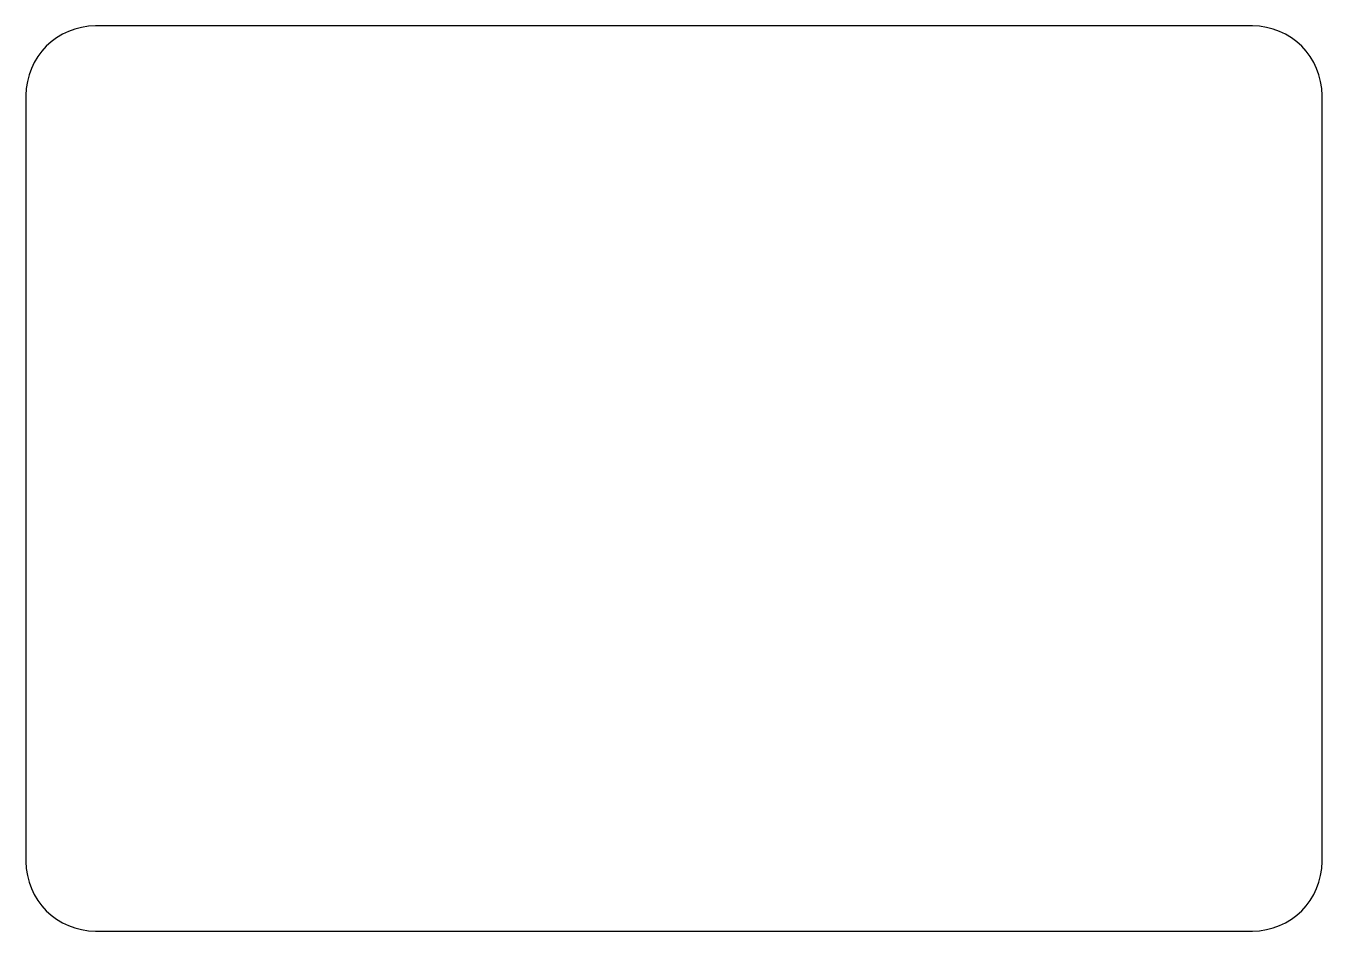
# Model space of a CAD drawing. Header units: millimetres. Extents: x -18 to 75.2, y -23 to 42.
import ezdxf

# ---------------------------------------------------------------- set-up
doc = ezdxf.new("R2010")
doc.units = ezdxf.units.MM

msp = doc.modelspace()

# ---------------------------------------------------------------- linework, layer by layer
for p, q in [((70.15, 42.05), (-13, 42.05)), ((-18, 37.05), (-18, -18)), ((75.15, -18), (75.15, 37.05)), ((-13, -23), (70.15, -23))]:
    msp.add_line(p, q)
for centre, start, end in [((-13, 37.05), 90, 180), ((70.15, 37.05), 0, 90), ((-13, -18), 180, 270), ((70.15, -18), 270, 360)]:
    msp.add_arc(centre, 5, start, end)

doc.saveas('drawing.dxf')
